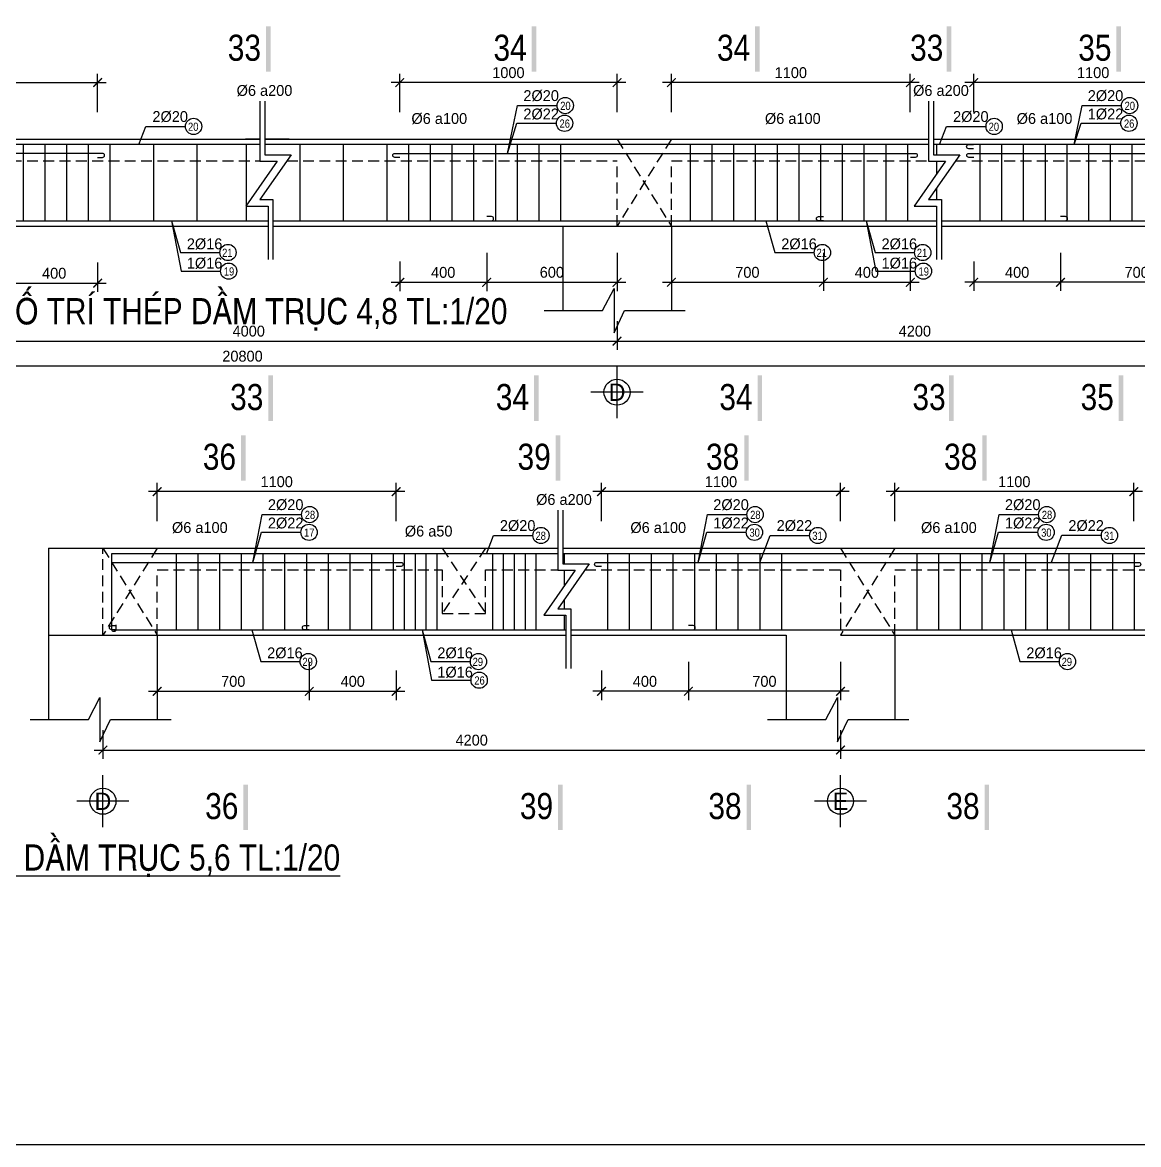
# Model space of a CAD drawing. Extents: x 394 to 4260, y -2056 to 747.
# Drawn here: x 3791.2 to 4048.1, y 153.2 to 411.5 of the extents above; entities that cross this region are included whole.
import ezdxf
from ezdxf.enums import TextEntityAlignment as Align

# ---------------------------------------------------------------- set-up
doc = ezdxf.new("R2010")
doc.units = 0
doc.header["$MEASUREMENT"] = 0
doc.linetypes.add('CENTER2', pattern=[1.125, 0.75, -0.125, 0.125, -0.125])
doc.linetypes.add('HIDDEN', pattern=[0.375, 0.25, -0.125])
doc.layers.get('0').update_dxf_attribs({"linetype": 'CONTINUOUS'})
doc.layers.get('DEFPOINTS').update_dxf_attribs({"linetype": 'CONTINUOUS'})
for name, color, linetype in [('DAI', 3, 'CONTINUOUS'), ('DIM', 1, 'CONTINUOUS'), ('DUT', 7, 'CENTER2'), ('MOTAAR', 1, 'CONTINUOUS'), ('TEXT', 7, 'CONTINUOUS'), ('THEP', 6, 'CONTINUOUS'), ('TU1', 9, 'CONTINUOUS'), ('TUONG', 7, 'CONTINUOUS')]:
    doc.layers.add(name, color=color, linetype=linetype)
doc.styles.add('DIM-NEW', font='VHELVCN.TTF')
doc.styles.add('style1', font='VGOUDYN.TTF')
doc.styles.add('T2', font='VTIMESN.TTF')
doc.dimstyles.new('TL20', dxfattribs={"dimtxt": 2.5, "dimasz": 2, "dimexe": 2, "dimexo": 2, "dimgap": 1, "dimtad": 1, "dimdec": 0, "dimlfac": 20, "dimzin": 0, "dimdsep": 46, "dimtxsty": 'T2', "dimblk": 'ARCHTICK', "dimcen": 2.5, "dimdle": 2, "dimclrd": 1, "dimclre": 1, "dimclrt": 2, "dimadec": 0, "dimazin": 0, "dimtfac": 1, "dimtdec": 0, "dimtix": 1, "dimtofl": 0, "dimtmove": 0, "dimatfit": 0, "dimldrblk": 'ARCHTICK', "dimfxl": 0, "dimtolj": 1, "dimtzin": 0, "dimlwd": -1, "dimlwe": -1, "dimarcsym": 0})

# ---------------------------------------------------------------- blocks, each defined once
blk = doc.blocks.new('_ARCHTICK')
at = {"color": 0, "linetype": 'ByBlock', "const_width": 0.15}
blk.add_lwpolyline([(-0.5, -0.5), (0.5, 0.5)], dxfattribs=at)
blk = doc.blocks.new('*D108')
at = {"layer": 'DEFPOINTS', "color": 0}
for p in [(3466.01, 342.09), (4217.7, 342.09), (3466.01, 332.39)]:
    blk.add_point(p, dxfattribs=at)
at = {"layer": 'TUONG', "color": 1}
for p, q in [((3466.01, 340.09), (3466.01, 330.39)), ((4217.7, 340.09), (4217.7, 330.39)), ((4219.7, 332.39), (3464.01, 332.39))]:
    blk.add_line(p, q, dxfattribs=at)
at = {"layer": 'TUONG', "color": 1, "xscale": 2, "yscale": 2, "zscale": 2, "rotation": 180}
blk.add_blockref('_ARCHTICK', (3466.01, 332.39), dxfattribs=at)
at = {"layer": 'TUONG', "color": 1, "xscale": 2, "yscale": 2, "zscale": 2}
blk.add_blockref('_ARCHTICK', (4217.7, 332.39), dxfattribs=at)
at = {"layer": 'TUONG', "color": 2, "insert": (3841.85, 334.67), "char_height": 2.5, "attachment_point": 5, "style": 'T2'}
blk.add_mtext('\\A1;20800', dxfattribs=at)
blk = doc.blocks.new('*D105')
at = {"layer": 'DEFPOINTS', "color": 0}
for p in [(3758.51, 344.77), (3928.04, 344.77), (3928.04, 338.16)]:
    blk.add_point(p, dxfattribs=at)
at = {"layer": 'TUONG', "color": 1}
for p, q in [((3758.51, 342.77), (3758.51, 336.16)), ((3928.04, 342.77), (3928.04, 336.16)), ((3756.51, 338.16), (3930.04, 338.16))]:
    blk.add_line(p, q, dxfattribs=at)
at = {"layer": 'TUONG', "color": 1, "xscale": 2, "yscale": 2, "zscale": 2, "rotation": 180}
blk.add_blockref('_ARCHTICK', (3758.51, 338.16), dxfattribs=at)
at = {"layer": 'TUONG', "color": 1, "xscale": 2, "yscale": 2, "zscale": 2}
blk.add_blockref('_ARCHTICK', (3928.04, 338.16), dxfattribs=at)
at = {"layer": 'TUONG', "color": 2, "insert": (3843.28, 340.44), "char_height": 2.5, "attachment_point": 5, "style": 'T2'}
blk.add_mtext('\\A1;4000', dxfattribs=at)
blk = doc.blocks.new('*D104')
at = {"layer": 'DEFPOINTS', "color": 0}
for p in [(3928.04, 344.77), (4065.12, 344.77), (4065.12, 338.16)]:
    blk.add_point(p, dxfattribs=at)
at = {"layer": 'TUONG', "color": 1}
for p, q in [((3928.04, 342.77), (3928.04, 336.16)), ((4065.12, 342.77), (4065.12, 336.16)), ((3926.04, 338.16), (4067.12, 338.16))]:
    blk.add_line(p, q, dxfattribs=at)
at = {"layer": 'TUONG', "color": 1, "xscale": 2, "yscale": 2, "zscale": 2, "rotation": 180}
blk.add_blockref('_ARCHTICK', (3928.04, 338.16), dxfattribs=at)
at = {"layer": 'TUONG', "color": 1, "xscale": 2, "yscale": 2, "zscale": 2}
blk.add_blockref('_ARCHTICK', (4065.12, 338.16), dxfattribs=at)
at = {"layer": 'TUONG', "color": 2, "insert": (3996.58, 340.44), "char_height": 2.5, "attachment_point": 5, "style": 'T2'}
blk.add_mtext('\\A1;4200', dxfattribs=at)
blk = doc.blocks.new('truc2')
at = {"layer": 'MOTAAR'}
for p, q in [((0, -15), (0, 0)), ((7.5, -7.5), (-7.5, -7.5))]:
    blk.add_line(p, q, dxfattribs=at)
blk.add_lwpolyline([(0, -3.5), (0, -1.84)], dxfattribs=at)
blk.add_circle((0, -7.5), 3.75, dxfattribs=at)
at = {"layer": 'TEXT', "style": 'T2'}
blk.add_attdef('1', text='', height=5, dxfattribs=at).set_placement((0, -7.5), align=Align.MIDDLE_CENTER)
blk = doc.blocks.new('*D99')
at = {"layer": 'DEFPOINTS', "color": 0}
for p in [(3808.51, 397.66), (3758.51, 388.85), (3808.51, 388.85)]:
    blk.add_point(p, dxfattribs=at)
at = {"layer": 'TUONG', "color": 1}
for p, q in [((3758.51, 390.85), (3758.51, 399.66)), ((3808.51, 390.85), (3808.51, 399.66)), ((3756.51, 397.66), (3810.51, 397.66))]:
    blk.add_line(p, q, dxfattribs=at)
at = {"layer": 'TUONG', "color": 1, "xscale": 2, "yscale": 2, "zscale": 2, "rotation": 180}
blk.add_blockref('_ARCHTICK', (3758.51, 397.66), dxfattribs=at)
at = {"layer": 'TUONG', "color": 1, "xscale": 2, "yscale": 2, "zscale": 2}
blk.add_blockref('_ARCHTICK', (3808.51, 397.66), dxfattribs=at)
at = {"layer": 'TUONG', "color": 2, "insert": (3783.51, 399.94), "char_height": 2.5, "attachment_point": 5, "style": 'T2'}
blk.add_mtext('\\A1;1000', dxfattribs=at)
blk = doc.blocks.new('*D97')
at = {"layer": 'DEFPOINTS', "color": 0}
for p in [(3940.54, 397.66), (3940.54, 388.85), (3995.54, 388.85)]:
    blk.add_point(p, dxfattribs=at)
at = {"layer": 'TUONG', "color": 1}
for p, q in [((3940.54, 390.85), (3940.54, 399.66)), ((3995.54, 390.85), (3995.54, 399.66)), ((3997.54, 397.66), (3938.54, 397.66))]:
    blk.add_line(p, q, dxfattribs=at)
at = {"layer": 'TUONG', "color": 1, "xscale": 2, "yscale": 2, "zscale": 2, "rotation": 180}
blk.add_blockref('_ARCHTICK', (3940.54, 397.66), dxfattribs=at)
at = {"layer": 'TUONG', "color": 1, "xscale": 2, "yscale": 2, "zscale": 2}
blk.add_blockref('_ARCHTICK', (3995.54, 397.66), dxfattribs=at)
at = {"layer": 'TUONG', "color": 2, "insert": (3968.04, 399.94), "char_height": 2.5, "attachment_point": 5, "style": 'T2'}
blk.add_mtext('\\A1;1100', dxfattribs=at)
blk = doc.blocks.new('*D96')
at = {"layer": 'DEFPOINTS', "color": 0}
for p in [(3878.04, 397.66), (3878.04, 388.85), (3928.04, 388.85)]:
    blk.add_point(p, dxfattribs=at)
at = {"layer": 'TUONG', "color": 1}
for p, q in [((3878.04, 390.85), (3878.04, 399.66)), ((3928.04, 390.85), (3928.04, 399.66)), ((3930.04, 397.66), (3876.04, 397.66))]:
    blk.add_line(p, q, dxfattribs=at)
at = {"layer": 'TUONG', "color": 1, "xscale": 2, "yscale": 2, "zscale": 2, "rotation": 180}
blk.add_blockref('_ARCHTICK', (3878.04, 397.66), dxfattribs=at)
at = {"layer": 'TUONG', "color": 1, "xscale": 2, "yscale": 2, "zscale": 2}
blk.add_blockref('_ARCHTICK', (3928.04, 397.66), dxfattribs=at)
at = {"layer": 'TUONG', "color": 2, "insert": (3903.04, 399.94), "char_height": 2.5, "attachment_point": 5, "style": 'T2'}
blk.add_mtext('\\A1;1000', dxfattribs=at)
blk = doc.blocks.new('*D95')
at = {"layer": 'DEFPOINTS', "color": 0}
for p in [(4010.12, 397.66), (4010.12, 388.85), (4065.12, 388.85)]:
    blk.add_point(p, dxfattribs=at)
at = {"layer": 'TUONG', "color": 1}
for p, q in [((4010.12, 390.85), (4010.12, 399.66)), ((4065.12, 390.85), (4065.12, 399.66)), ((4067.12, 397.66), (4008.12, 397.66))]:
    blk.add_line(p, q, dxfattribs=at)
at = {"layer": 'TUONG', "color": 1, "xscale": 2, "yscale": 2, "zscale": 2, "rotation": 180}
blk.add_blockref('_ARCHTICK', (4010.12, 397.66), dxfattribs=at)
at = {"layer": 'TUONG', "color": 1, "xscale": 2, "yscale": 2, "zscale": 2}
blk.add_blockref('_ARCHTICK', (4065.12, 397.66), dxfattribs=at)
at = {"layer": 'TUONG', "color": 2, "insert": (4037.62, 399.94), "char_height": 2.5, "attachment_point": 5, "style": 'T2'}
blk.add_mtext('\\A1;1100', dxfattribs=at)
blk = doc.blocks.new('*D125')
at = {"layer": 'DEFPOINTS', "color": 0}
for p in [(3809.72, 250.62), (3979.46, 250.62), (3979.46, 244.01)]:
    blk.add_point(p, dxfattribs=at)
at = {"layer": 'TUONG', "color": 1}
for p, q in [((3809.72, 248.62), (3809.72, 242.01)), ((3979.46, 248.62), (3979.46, 242.01)), ((3807.72, 244.01), (3981.46, 244.01))]:
    blk.add_line(p, q, dxfattribs=at)
at = {"layer": 'TUONG', "color": 1, "xscale": 2, "yscale": 2, "zscale": 2, "rotation": 180}
blk.add_blockref('_ARCHTICK', (3809.72, 244.01), dxfattribs=at)
at = {"layer": 'TUONG', "color": 1, "xscale": 2, "yscale": 2, "zscale": 2}
blk.add_blockref('_ARCHTICK', (3979.46, 244.01), dxfattribs=at)
at = {"layer": 'TUONG', "color": 2, "insert": (3894.59, 246.29), "char_height": 2.5, "attachment_point": 5, "style": 'T2'}
blk.add_mtext('\\A1;4200', dxfattribs=at)
blk = doc.blocks.new('*D124')
at = {"layer": 'DEFPOINTS', "color": 0}
for p in [(3979.46, 250.62), (4138.95, 250.62), (4138.95, 244.01)]:
    blk.add_point(p, dxfattribs=at)
at = {"layer": 'TUONG', "color": 1}
for p, q in [((3979.46, 248.62), (3979.46, 242.01)), ((4138.95, 248.62), (4138.95, 242.01)), ((3977.46, 244.01), (4140.95, 244.01))]:
    blk.add_line(p, q, dxfattribs=at)
at = {"layer": 'TUONG', "color": 1, "xscale": 2, "yscale": 2, "zscale": 2, "rotation": 180}
blk.add_blockref('_ARCHTICK', (3979.46, 244.01), dxfattribs=at)
at = {"layer": 'TUONG', "color": 1, "xscale": 2, "yscale": 2, "zscale": 2}
blk.add_blockref('_ARCHTICK', (4138.95, 244.01), dxfattribs=at)
at = {"layer": 'TUONG', "color": 2, "insert": (4059.21, 246.29), "char_height": 2.5, "attachment_point": 5, "style": 'T2'}
blk.add_mtext('\\A1;4200', dxfattribs=at)
blk = doc.blocks.new('*D117')
at = {"layer": 'DEFPOINTS', "color": 0}
for p in [(3822.22, 303.5), (3822.22, 294.69), (3877.22, 294.69)]:
    blk.add_point(p, dxfattribs=at)
at = {"layer": 'TUONG', "color": 1}
for p, q in [((3822.22, 296.69), (3822.22, 305.5)), ((3877.22, 296.69), (3877.22, 305.5)), ((3879.22, 303.5), (3820.22, 303.5))]:
    blk.add_line(p, q, dxfattribs=at)
at = {"layer": 'TUONG', "color": 1, "xscale": 2, "yscale": 2, "zscale": 2, "rotation": 180}
blk.add_blockref('_ARCHTICK', (3822.22, 303.5), dxfattribs=at)
at = {"layer": 'TUONG', "color": 1, "xscale": 2, "yscale": 2, "zscale": 2}
blk.add_blockref('_ARCHTICK', (3877.22, 303.5), dxfattribs=at)
at = {"layer": 'TUONG', "color": 2, "insert": (3849.72, 305.78), "char_height": 2.5, "attachment_point": 5, "style": 'T2'}
blk.add_mtext('\\A1;1100', dxfattribs=at)
blk = doc.blocks.new('*D116')
at = {"layer": 'DEFPOINTS', "color": 0}
for p in [(3924.46, 303.5), (3924.46, 294.69), (3979.46, 294.69)]:
    blk.add_point(p, dxfattribs=at)
at = {"layer": 'TUONG', "color": 1}
for p, q in [((3924.46, 296.69), (3924.46, 305.5)), ((3979.46, 296.69), (3979.46, 305.5)), ((3981.46, 303.5), (3922.46, 303.5))]:
    blk.add_line(p, q, dxfattribs=at)
at = {"layer": 'TUONG', "color": 1, "xscale": 2, "yscale": 2, "zscale": 2, "rotation": 180}
blk.add_blockref('_ARCHTICK', (3924.46, 303.5), dxfattribs=at)
at = {"layer": 'TUONG', "color": 1, "xscale": 2, "yscale": 2, "zscale": 2}
blk.add_blockref('_ARCHTICK', (3979.46, 303.5), dxfattribs=at)
at = {"layer": 'TUONG', "color": 2, "insert": (3951.96, 305.78), "char_height": 2.5, "attachment_point": 5, "style": 'T2'}
blk.add_mtext('\\A1;1100', dxfattribs=at)
blk = doc.blocks.new('*D115')
at = {"layer": 'DEFPOINTS', "color": 0}
for p in [(3991.96, 303.5), (3991.96, 294.69), (4046.96, 294.69)]:
    blk.add_point(p, dxfattribs=at)
at = {"layer": 'TUONG', "color": 1}
for p, q in [((3991.96, 296.69), (3991.96, 305.5)), ((4046.96, 296.69), (4046.96, 305.5)), ((4048.96, 303.5), (3989.96, 303.5))]:
    blk.add_line(p, q, dxfattribs=at)
at = {"layer": 'TUONG', "color": 1, "xscale": 2, "yscale": 2, "zscale": 2, "rotation": 180}
blk.add_blockref('_ARCHTICK', (3991.96, 303.5), dxfattribs=at)
at = {"layer": 'TUONG', "color": 1, "xscale": 2, "yscale": 2, "zscale": 2}
blk.add_blockref('_ARCHTICK', (4046.96, 303.5), dxfattribs=at)
at = {"layer": 'TUONG', "color": 2, "insert": (4019.46, 305.78), "char_height": 2.5, "attachment_point": 5, "style": 'T2'}
blk.add_mtext('\\A1;1100', dxfattribs=at)
blk = doc.blocks.new('*D162')
at = {"layer": 'DEFPOINTS', "color": 0}
for p in [(3788.51, 358.26), (3808.51, 358.26), (3808.51, 351.48)]:
    blk.add_point(p, dxfattribs=at)
at = {"layer": 'TUONG', "color": 1}
for p, q in [((3788.51, 356.26), (3788.51, 349.48)), ((3808.51, 356.26), (3808.51, 349.48)), ((3786.51, 351.48), (3810.51, 351.48))]:
    blk.add_line(p, q, dxfattribs=at)
at = {"layer": 'TUONG', "color": 1, "xscale": 2, "yscale": 2, "zscale": 2, "rotation": 180}
blk.add_blockref('_ARCHTICK', (3788.51, 351.48), dxfattribs=at)
at = {"layer": 'TUONG', "color": 1, "xscale": 2, "yscale": 2, "zscale": 2}
blk.add_blockref('_ARCHTICK', (3808.51, 351.48), dxfattribs=at)
at = {"layer": 'TUONG', "color": 2, "insert": (3798.51, 353.76), "char_height": 2.5, "attachment_point": 5, "style": 'T2'}
blk.add_mtext('\\A1;400', dxfattribs=at)
blk = doc.blocks.new('*D165')
at = {"layer": 'DEFPOINTS', "color": 0}
for p in [(3898.04, 360.47), (3928.04, 360.47), (3898.04, 351.68)]:
    blk.add_point(p, dxfattribs=at)
at = {"layer": 'TUONG', "color": 1}
for p, q in [((3898.04, 358.47), (3898.04, 349.68)), ((3928.04, 358.47), (3928.04, 349.68)), ((3930.04, 351.68), (3896.04, 351.68))]:
    blk.add_line(p, q, dxfattribs=at)
at = {"layer": 'TUONG', "color": 1, "xscale": 2, "yscale": 2, "zscale": 2, "rotation": 180}
blk.add_blockref('_ARCHTICK', (3898.04, 351.68), dxfattribs=at)
at = {"layer": 'TUONG', "color": 1, "xscale": 2, "yscale": 2, "zscale": 2}
blk.add_blockref('_ARCHTICK', (3928.04, 351.68), dxfattribs=at)
at = {"layer": 'TUONG', "color": 2, "insert": (3913.04, 353.98), "char_height": 2.5, "attachment_point": 5, "style": 'T2'}
blk.add_mtext('\\A1;600', dxfattribs=at)
blk = doc.blocks.new('*D164')
at = {"layer": 'DEFPOINTS', "color": 0}
for p in [(3878.04, 358.47), (3898.04, 358.47), (3878.04, 351.68)]:
    blk.add_point(p, dxfattribs=at)
at = {"layer": 'TUONG', "color": 1}
for p, q in [((3878.04, 356.47), (3878.04, 349.68)), ((3898.04, 356.47), (3898.04, 349.68)), ((3900.04, 351.68), (3876.04, 351.68))]:
    blk.add_line(p, q, dxfattribs=at)
at = {"layer": 'TUONG', "color": 1, "xscale": 2, "yscale": 2, "zscale": 2, "rotation": 180}
blk.add_blockref('_ARCHTICK', (3878.04, 351.68), dxfattribs=at)
at = {"layer": 'TUONG', "color": 1, "xscale": 2, "yscale": 2, "zscale": 2}
blk.add_blockref('_ARCHTICK', (3898.04, 351.68), dxfattribs=at)
at = {"layer": 'TUONG', "color": 2, "insert": (3888.04, 353.96), "char_height": 2.5, "attachment_point": 5, "style": 'T2'}
blk.add_mtext('\\A1;400', dxfattribs=at)
blk = doc.blocks.new('*D167')
at = {"layer": 'DEFPOINTS', "color": 0}
for p in [(3975.54, 358.48), (3995.54, 358.48), (3995.54, 351.69)]:
    blk.add_point(p, dxfattribs=at)
at = {"layer": 'TUONG', "color": 1}
for p, q in [((3975.54, 356.48), (3975.54, 349.69)), ((3995.54, 356.48), (3995.54, 349.69)), ((3973.54, 351.69), (3997.54, 351.69))]:
    blk.add_line(p, q, dxfattribs=at)
at = {"layer": 'TUONG', "color": 1, "xscale": 2, "yscale": 2, "zscale": 2, "rotation": 180}
blk.add_blockref('_ARCHTICK', (3975.54, 351.69), dxfattribs=at)
at = {"layer": 'TUONG', "color": 1, "xscale": 2, "yscale": 2, "zscale": 2}
blk.add_blockref('_ARCHTICK', (3995.54, 351.69), dxfattribs=at)
at = {"layer": 'TUONG', "color": 2, "insert": (3985.54, 353.97), "char_height": 2.5, "attachment_point": 5, "style": 'T2'}
blk.add_mtext('\\A1;400', dxfattribs=at)
blk = doc.blocks.new('*D166')
at = {"layer": 'DEFPOINTS', "color": 0}
for p in [(3940.54, 360.48), (3975.54, 360.48), (3975.54, 351.69)]:
    blk.add_point(p, dxfattribs=at)
at = {"layer": 'TUONG', "color": 1}
for p, q in [((3940.54, 358.48), (3940.54, 349.69)), ((3975.54, 358.48), (3975.54, 349.69)), ((3938.54, 351.69), (3977.54, 351.69))]:
    blk.add_line(p, q, dxfattribs=at)
at = {"layer": 'TUONG', "color": 1, "xscale": 2, "yscale": 2, "zscale": 2, "rotation": 180}
blk.add_blockref('_ARCHTICK', (3940.54, 351.69), dxfattribs=at)
at = {"layer": 'TUONG', "color": 1, "xscale": 2, "yscale": 2, "zscale": 2}
blk.add_blockref('_ARCHTICK', (3975.54, 351.69), dxfattribs=at)
at = {"layer": 'TUONG', "color": 2, "insert": (3958.04, 353.97), "char_height": 2.5, "attachment_point": 5, "style": 'T2'}
blk.add_mtext('\\A1;700', dxfattribs=at)
blk = doc.blocks.new('*D169')
at = {"layer": 'DEFPOINTS', "color": 0}
for p in [(4010.12, 358.48), (4030.12, 358.48), (4010.12, 351.69)]:
    blk.add_point(p, dxfattribs=at)
at = {"layer": 'TUONG', "color": 1}
for p, q in [((4010.12, 356.48), (4010.12, 349.69)), ((4030.12, 356.48), (4030.12, 349.69)), ((4032.12, 351.69), (4008.12, 351.69))]:
    blk.add_line(p, q, dxfattribs=at)
at = {"layer": 'TUONG', "color": 1, "xscale": 2, "yscale": 2, "zscale": 2, "rotation": 180}
blk.add_blockref('_ARCHTICK', (4010.12, 351.69), dxfattribs=at)
at = {"layer": 'TUONG', "color": 1, "xscale": 2, "yscale": 2, "zscale": 2}
blk.add_blockref('_ARCHTICK', (4030.12, 351.69), dxfattribs=at)
at = {"layer": 'TUONG', "color": 2, "insert": (4020.12, 353.97), "char_height": 2.5, "attachment_point": 5, "style": 'T2'}
blk.add_mtext('\\A1;400', dxfattribs=at)
blk = doc.blocks.new('*D168')
at = {"layer": 'DEFPOINTS', "color": 0}
for p in [(4030.12, 360.48), (4065.12, 360.48), (4030.12, 351.69)]:
    blk.add_point(p, dxfattribs=at)
at = {"layer": 'TUONG', "color": 1}
for p, q in [((4030.12, 358.48), (4030.12, 349.69)), ((4065.12, 358.48), (4065.12, 349.69)), ((4067.12, 351.69), (4028.12, 351.69))]:
    blk.add_line(p, q, dxfattribs=at)
at = {"layer": 'TUONG', "color": 1, "xscale": 2, "yscale": 2, "zscale": 2, "rotation": 180}
blk.add_blockref('_ARCHTICK', (4030.12, 351.69), dxfattribs=at)
at = {"layer": 'TUONG', "color": 1, "xscale": 2, "yscale": 2, "zscale": 2}
blk.add_blockref('_ARCHTICK', (4065.12, 351.69), dxfattribs=at)
at = {"layer": 'TUONG', "color": 2, "insert": (4047.62, 353.97), "char_height": 2.5, "attachment_point": 5, "style": 'T2'}
blk.add_mtext('\\A1;700', dxfattribs=at)
blk = doc.blocks.new('*D183')
at = {"layer": 'DEFPOINTS', "color": 0}
for p in [(3822.22, 266.32), (3857.22, 266.32), (3857.22, 257.54)]:
    blk.add_point(p, dxfattribs=at)
at = {"layer": 'TUONG', "color": 1}
for p, q in [((3822.22, 264.32), (3822.22, 255.54)), ((3857.22, 264.32), (3857.22, 255.54)), ((3820.22, 257.54), (3859.22, 257.54))]:
    blk.add_line(p, q, dxfattribs=at)
at = {"layer": 'TUONG', "color": 1, "xscale": 2, "yscale": 2, "zscale": 2, "rotation": 180}
blk.add_blockref('_ARCHTICK', (3822.22, 257.54), dxfattribs=at)
at = {"layer": 'TUONG', "color": 1, "xscale": 2, "yscale": 2, "zscale": 2}
blk.add_blockref('_ARCHTICK', (3857.22, 257.54), dxfattribs=at)
at = {"layer": 'TUONG', "color": 2, "insert": (3839.72, 259.82), "char_height": 2.5, "attachment_point": 5, "style": 'T2'}
blk.add_mtext('\\A1;700', dxfattribs=at)
blk = doc.blocks.new('*D182')
at = {"layer": 'DEFPOINTS', "color": 0}
for p in [(3857.22, 264.32), (3877.22, 264.32), (3877.22, 257.54)]:
    blk.add_point(p, dxfattribs=at)
at = {"layer": 'TUONG', "color": 1}
for p, q in [((3857.22, 262.32), (3857.22, 255.54)), ((3877.22, 262.32), (3877.22, 255.54)), ((3855.22, 257.54), (3879.22, 257.54))]:
    blk.add_line(p, q, dxfattribs=at)
at = {"layer": 'TUONG', "color": 1, "xscale": 2, "yscale": 2, "zscale": 2, "rotation": 180}
blk.add_blockref('_ARCHTICK', (3857.22, 257.54), dxfattribs=at)
at = {"layer": 'TUONG', "color": 1, "xscale": 2, "yscale": 2, "zscale": 2}
blk.add_blockref('_ARCHTICK', (3877.22, 257.54), dxfattribs=at)
at = {"layer": 'TUONG', "color": 2, "insert": (3867.22, 259.82), "char_height": 2.5, "attachment_point": 5, "style": 'T2'}
blk.add_mtext('\\A1;400', dxfattribs=at)
blk = doc.blocks.new('*D185')
at = {"layer": 'DEFPOINTS', "color": 0}
for p in [(3944.46, 266.32), (3979.46, 266.32), (3944.46, 257.54)]:
    blk.add_point(p, dxfattribs=at)
at = {"layer": 'TUONG', "color": 1}
for p, q in [((3944.46, 264.32), (3944.46, 255.54)), ((3979.46, 264.32), (3979.46, 255.54)), ((3981.46, 257.54), (3942.46, 257.54))]:
    blk.add_line(p, q, dxfattribs=at)
at = {"layer": 'TUONG', "color": 1, "xscale": 2, "yscale": 2, "zscale": 2, "rotation": 180}
blk.add_blockref('_ARCHTICK', (3944.46, 257.54), dxfattribs=at)
at = {"layer": 'TUONG', "color": 1, "xscale": 2, "yscale": 2, "zscale": 2}
blk.add_blockref('_ARCHTICK', (3979.46, 257.54), dxfattribs=at)
at = {"layer": 'TUONG', "color": 2, "insert": (3961.96, 259.82), "char_height": 2.5, "attachment_point": 5, "style": 'T2'}
blk.add_mtext('\\A1;700', dxfattribs=at)
blk = doc.blocks.new('*D184')
at = {"layer": 'DEFPOINTS', "color": 0}
for p in [(3924.46, 264.32), (3944.46, 264.32), (3924.46, 257.54)]:
    blk.add_point(p, dxfattribs=at)
at = {"layer": 'TUONG', "color": 1}
for p, q in [((3924.46, 262.32), (3924.46, 255.54)), ((3944.46, 262.32), (3944.46, 255.54)), ((3946.46, 257.54), (3922.46, 257.54))]:
    blk.add_line(p, q, dxfattribs=at)
at = {"layer": 'TUONG', "color": 1, "xscale": 2, "yscale": 2, "zscale": 2, "rotation": 180}
blk.add_blockref('_ARCHTICK', (3924.46, 257.54), dxfattribs=at)
at = {"layer": 'TUONG', "color": 1, "xscale": 2, "yscale": 2, "zscale": 2}
blk.add_blockref('_ARCHTICK', (3944.46, 257.54), dxfattribs=at)
at = {"layer": 'TUONG', "color": 2, "insert": (3934.46, 259.82), "char_height": 2.5, "attachment_point": 5, "style": 'T2'}
blk.add_mtext('\\A1;400', dxfattribs=at)

msp = doc.modelspace()

# ---------------------------------------------------------------- linework, layer by layer
at = {"layer": 'DAI'}
for p, q in [((3791.432, 365.878), (3791.432, 383.378)), ((3796.432, 365.878), (3796.432, 383.378)), ((3801.432, 365.878), (3801.432, 383.378)), ((3806.432, 365.878), (3806.432, 383.378)), ((3811.432, 365.878), (3811.432, 383.378)), ((3821.432, 365.878), (3821.432, 383.378)), ((3831.432, 365.878), (3831.432, 383.378)), ((3842.75, 365.878), (3842.75, 383.378)), ((3855.122, 365.878), (3855.122, 383.378)), ((3865.122, 365.878), (3865.122, 383.378)), ((3875.122, 365.878), (3875.122, 383.378)), ((3880.122, 365.878), (3880.122, 383.378)), ((3885.122, 365.878), (3885.122, 383.378)), ((3890.122, 365.878), (3890.122, 383.378)), ((3895.122, 365.878), (3895.122, 383.378)), ((3900.122, 365.878), (3900.122, 383.378)), ((3905.122, 365.878), (3905.122, 383.378)), ((3910.122, 365.878), (3910.122, 383.378)), ((3915.122, 365.878), (3915.122, 383.378)), ((3944.945, 365.878), (3944.945, 383.378)), ((3949.945, 365.878), (3949.945, 383.378)), ((3954.945, 365.878), (3954.945, 383.378)), ((3959.945, 365.878), (3959.945, 383.378)), ((3964.945, 365.878), (3964.945, 383.378)), ((3969.945, 365.878), (3969.945, 383.378)), ((3974.945, 365.878), (3974.945, 383.378)), ((3979.945, 365.878), (3979.945, 383.378)), ((3984.945, 365.878), (3984.945, 383.378)), ((3989.945, 365.878), (3989.945, 383.378)), ((3994.945, 365.878), (3994.945, 383.378)), ((4001.612, 381.056), (4001.612, 383.378)), ((4011.612, 365.878), (4011.612, 383.378)), ((4016.612, 365.878), (4016.612, 383.378)), ((4021.612, 365.878), (4021.612, 383.378)), ((4026.612, 365.878), (4026.612, 383.378)), ((4031.612, 365.878), (4031.612, 383.378)), ((4036.612, 365.878), (4036.612, 383.378)), ((4041.612, 365.878), (4041.612, 383.378)), ((4046.612, 365.878), (4046.612, 383.378)), ((4001.612, 376.621), (4001.612, 379.556)), ((4001.612, 370.72), (4001.612, 373.453)), ((3826.627, 271.724), (3826.627, 289.224)), ((3831.627, 271.724), (3831.627, 289.224)), ((3836.627, 271.724), (3836.627, 289.224)), ((3841.627, 271.724), (3841.627, 289.224)), ((3846.627, 271.724), (3846.627, 289.224)), ((3851.627, 271.724), (3851.627, 289.224)), ((3856.627, 271.724), (3856.627, 289.224)), ((3861.627, 271.724), (3861.627, 289.224)), ((3866.627, 271.724), (3866.627, 289.224)), ((3871.627, 271.724), (3871.627, 289.224)), ((3876.627, 271.724), (3876.627, 289.224)), ((3879.127, 271.724), (3879.127, 289.224)), ((3881.627, 271.724), (3881.627, 289.224)), ((3884.127, 271.724), (3884.127, 289.224)), ((3886.627, 271.724), (3886.627, 289.224)), ((3899.449, 271.724), (3899.449, 289.224)), ((3901.949, 271.724), (3901.949, 289.224)), ((3904.449, 271.724), (3904.449, 289.224)), ((3906.949, 271.724), (3906.949, 289.224)), ((3909.449, 271.724), (3909.449, 289.224)), ((3915.947, 286.901), (3915.947, 289.224)), ((3925.947, 271.724), (3925.947, 289.224)), ((3930.947, 271.724), (3930.947, 289.224)), ((3935.947, 271.724), (3935.947, 289.224)), ((3940.947, 271.724), (3940.947, 289.224)), ((3945.947, 271.724), (3945.947, 289.224)), ((3950.947, 271.724), (3950.947, 289.224)), ((3955.947, 271.724), (3955.947, 289.224)), ((3960.947, 271.724), (3960.947, 289.224)), ((3965.947, 271.724), (3965.947, 289.224)), ((3997.109, 271.724), (3997.109, 289.224)), ((4002.109, 271.724), (4002.109, 289.224)), ((4007.109, 271.724), (4007.109, 289.224)), ((4012.109, 271.724), (4012.109, 289.224)), ((4017.109, 271.724), (4017.109, 289.224)), ((4022.109, 271.724), (4022.109, 289.224)), ((4027.109, 271.724), (4027.109, 289.224)), ((4032.109, 271.724), (4032.109, 289.224)), ((4037.109, 271.724), (4037.109, 289.224)), ((4042.109, 271.724), (4042.109, 289.224)), ((4047.109, 271.724), (4047.109, 289.224)), ((3915.947, 281.928), (3915.947, 285.401)), ((3915.947, 276.566), (3915.947, 278.761)), ((3915.947, 271.724), (3915.947, 275.066))]:
    msp.add_line(p, q, dxfattribs=at)
at = {"layer": 'DUT', "linetype": 'HIDDEN', "ltscale": 10}
for p, q in [((3940.542, 384.628), (3928.042, 364.628)), ((3928.042, 384.628), (3940.542, 364.628)), ((3758.512, 379.628), (3845.876, 379.628)), ((3852.051, 379.628), (3928.042, 379.628)), ((3822.224, 290.474), (3809.724, 270.474)), ((3809.724, 290.474), (3822.224, 270.474)), ((3887.796, 290.474), (3897.796, 275.474)), ((3897.796, 290.474), (3887.796, 275.474)), ((3991.958, 290.474), (3979.458, 270.474)), ((3979.458, 290.474), (3991.958, 270.474))]:
    msp.add_line(p, q, dxfattribs=at)
for points in [[(3928.042, 364.628), (3928.042, 379.628)], [(3928.042, 364.628), (3928.042, 364.628), (3940.542, 364.628), (3940.542, 379.628), (3999.743, 379.628)], [(4005.918, 379.628), (4065.123, 379.628), (4065.123, 364.628), (4077.623, 364.628), (4077.623, 379.628), (4139.164, 379.628)], [(3809.724, 270.474), (3809.724, 270.474), (3809.724, 290.474)], [(3797.224, 270.474), (3797.224, 270.474), (3822.224, 270.474), (3822.224, 285.474), (3887.796, 285.474)], [(3887.796, 285.474), (3887.796, 275.474), (3897.796, 275.474), (3897.796, 285.474)], [(3897.796, 285.474), (3914.453, 285.474)], [(3920.628, 285.474), (3979.458, 285.474), (3979.458, 270.474), (3991.958, 270.474), (3991.958, 285.474), (4055.917, 285.474)]]:
    msp.add_lwpolyline(points, dxfattribs=at)
at = {"layer": 'TEXT', "ltscale": 10}
msp.add_lwpolyline([(3420.367, 153.21), (4260.367, 153.21), (4260.367, 747.21), (3420.367, 747.21)], close=True, dxfattribs=at)
for points in [[(3847.246, 400.15), (3848.296, 400.15), (3847.246, 410.65), (3848.296, 410.65)], [(3908.403, 400.15), (3909.453, 400.15), (3908.403, 410.65), (3909.453, 410.65)], [(3959.829, 400.15), (3960.879, 400.15), (3959.829, 410.65), (3960.879, 410.65)], [(4003.899, 400.15), (4004.949, 400.15), (4003.899, 410.65), (4004.949, 410.65)], [(4042.975, 400.15), (4044.025, 400.15), (4042.975, 410.65), (4044.025, 410.65)], [(3847.786, 319.739), (3848.836, 319.739), (3847.786, 330.239), (3848.836, 330.239)], [(3908.943, 319.739), (3909.993, 319.739), (3908.943, 330.239), (3909.993, 330.239)], [(3960.369, 319.739), (3961.419, 319.739), (3960.369, 330.239), (3961.419, 330.239)], [(4004.438, 319.739), (4005.488, 319.739), (4004.438, 330.239), (4005.488, 330.239)], [(4043.515, 319.739), (4044.565, 319.739), (4043.515, 330.239), (4044.565, 330.239)], [(3841.511, 305.995), (3842.561, 305.995), (3841.511, 316.495), (3842.561, 316.495)], [(3913.94, 305.995), (3914.99, 305.995), (3913.94, 316.495), (3914.99, 316.495)], [(3957.31, 305.995), (3958.36, 305.995), (3957.31, 316.495), (3958.36, 316.495)], [(4012.084, 305.995), (4013.134, 305.995), (4012.084, 316.495), (4013.134, 316.495)], [(3842.051, 225.584), (3843.101, 225.584), (3842.051, 236.084), (3843.101, 236.084)], [(3914.479, 225.584), (3915.529, 225.584), (3914.479, 236.084), (3915.529, 236.084)], [(3957.849, 225.584), (3958.899, 225.584), (3957.849, 236.084), (3958.899, 236.084)], [(4012.624, 225.584), (4013.674, 225.584), (4012.624, 236.084), (4013.674, 236.084)]]:
    msp.add_trace(points, dxfattribs=at)
at = {"layer": 'THEP', "ltscale": 10}
for points in [[(3845.876, 383.378), (3680.591, 383.378)], [(3999.743, 383.378), (3847.023, 383.378)], [(4139.164, 383.378), (4000.89, 383.378)], [(3682.433, 365.878), (3847.718, 365.878)], [(3848.864, 365.878), (4001.585, 365.878)], [(4002.731, 365.878), (4141.005, 365.878)], [(3895.38, 289.224), (3811.782, 289.224)], [(3914.453, 289.224), (3895.38, 289.224)], [(4055.917, 289.224), (3915.6, 289.224)], [(3812.267, 271.724), (3893.581, 271.724)], [(3893.581, 271.724), (3916.295, 271.724)], [(3917.441, 271.724), (4057.759, 271.724)]]:
    msp.add_lwpolyline(points, dxfattribs=at)
for points in [[(4010.098, 382.441), (4008.971, 382.441, -1), (4008.971, 383.378), (4010.098, 383.378)], [(3808.512, 380.441), (3809.639, 380.441, 1), (3809.639, 381.378), (3808.512, 381.378), (3747.262, 381.378), (3691.012, 381.378), (3689.885, 381.378, 1), (3689.885, 380.441), (3691.012, 380.441)], [(3878.042, 380.441), (3876.915, 380.441, -1), (3876.915, 381.378), (3878.042, 381.378), (3939.292, 381.378), (3995.542, 381.378), (3996.669, 381.378, -1), (3996.669, 380.441), (3995.542, 380.441)], [(4010.123, 380.441), (4008.996, 380.441, -1), (4008.996, 381.378), (4010.123, 381.378), (4076.373, 381.378), (4132.623, 381.378), (4133.75, 381.378, -1), (4133.75, 380.441), (4132.623, 380.441)], [(3898.042, 365.878), (3899.169, 365.878, 1), (3899.169, 366.816), (3898.042, 366.816)], [(3975.542, 365.878), (3974.415, 365.878, -1), (3974.415, 366.816), (3975.542, 366.816)], [(4030.123, 365.878), (4031.25, 365.878, 1), (4031.25, 366.816), (4030.123, 366.816)], [(3812.719, 272.872), (3812.719, 271.745, -1), (3811.782, 271.745), (3811.782, 289.263)], [(3811.782, 287.224), (3820.974, 287.224), (3877.224, 287.224), (3878.351, 287.224, -1), (3878.351, 286.286), (3877.224, 286.286)], [(3924.458, 286.286), (3923.331, 286.286, -1), (3923.331, 287.224), (3924.458, 287.224), (3990.708, 287.224), (4046.958, 287.224), (4048.085, 287.224, -1), (4048.085, 286.286), (4046.958, 286.286)], [(3812.83, 271.724), (3811.703, 271.724, -1), (3811.703, 272.661), (3812.83, 272.661)], [(3857.224, 271.724), (3856.096, 271.724, -1), (3856.096, 272.661), (3857.224, 272.661)], [(3944.458, 271.724), (3945.585, 271.724, 1), (3945.585, 272.661), (3944.458, 272.661)]]:
    msp.add_lwpolyline(points, format="xyb", dxfattribs=at)
at = {"layer": 'TU1', "lineweight": -2, "ltscale": 10}
for points in [[(3902.844, 381.378), (3905.161, 392.385), (3914.237, 392.385)], [(4033.271, 383.378), (4035.048, 392.385), (4044.123, 392.385)], [(3818.014, 383.378), (3819.63, 387.567), (3828.705, 387.567)], [(3902.844, 381.378), (3905.006, 388.294), (3914.082, 388.294)], [(4002.267, 383.378), (4003.883, 387.567), (4012.958, 387.567)], [(4033.271, 383.378), (4034.893, 388.294), (4043.968, 388.294)], [(3825.522, 365.878), (3827.714, 354.258), (3836.79, 354.258)], [(3825.522, 365.878), (3827.559, 358.551), (3836.634, 358.551)], [(3962.32, 365.878), (3964.357, 358.551), (3973.432, 358.551)], [(3985.397, 365.878), (3987.589, 354.258), (3996.664, 354.258)], [(3985.397, 365.878), (3987.434, 358.551), (3996.509, 358.551)], [(3844.198, 287.224), (3846.37, 298.231), (3855.445, 298.231)], [(3946.696, 287.224), (3948.868, 298.231), (3957.943, 298.231)], [(4013.822, 287.224), (4015.994, 298.231), (4025.069, 298.231)], [(3844.198, 287.224), (3846.215, 294.14), (3855.29, 294.14)], [(3897.981, 289.224), (3899.597, 293.413), (3908.672, 293.413)], [(3946.696, 287.224), (3948.713, 294.14), (3957.788, 294.14)], [(3960.909, 287.224), (3963.296, 293.413), (3972.372, 293.413)], [(4013.822, 287.224), (4015.839, 294.14), (4024.914, 294.14)], [(4028.034, 287.283), (4030.421, 293.473), (4039.497, 293.473)], [(3844.002, 271.724), (3846.039, 264.397), (3855.114, 264.397)], [(3883.171, 271.724), (3885.207, 264.397), (3894.283, 264.397)], [(3883.171, 271.724), (3885.363, 260.103), (3894.438, 260.103)], [(4018.719, 271.724), (4020.756, 264.397), (4029.831, 264.397)]]:
    msp.add_lwpolyline(points, dxfattribs=at)
at = {"layer": 'TU1', "ltscale": 10}
for centre in [(3916.112, 392.385), (4045.998, 392.385), (3915.957, 388.294), (4045.843, 388.294), (3830.58, 387.567), (4014.833, 387.567), (3838.509, 358.551), (3975.307, 358.551), (3998.384, 358.551), (3838.665, 354.258), (3998.539, 354.258), (3857.32, 298.231), (3959.818, 298.231), (4026.944, 298.231), (3857.165, 294.14), (3910.547, 293.413), (3959.663, 294.14), (3974.247, 293.413), (4026.789, 294.14), (4041.373, 293.413), (3856.989, 264.397), (3896.158, 264.397), (4031.706, 264.397), (3896.313, 260.103)]:
    msp.add_circle(centre, 1.875, dxfattribs=at)
at = {"layer": 'TUONG'}
for p, q in [((3680.591, 384.628), (3845.876, 384.628)), ((3758.512, 384.628), (3813.295, 384.628)), ((3847.023, 384.628), (3999.743, 384.628)), ((3847.023, 384.628), (3928.042, 384.628)), ((4000.89, 384.628), (4139.164, 384.628)), ((3758.512, 364.628), (3847.718, 364.628)), ((3848.864, 364.628), (3915.542, 364.628)), ((3915.542, 364.628), (3915.542, 345.18)), ((3915.542, 364.628), (4001.585, 364.628)), ((3940.542, 364.628), (3940.542, 345.18)), ((4002.731, 364.628), (4052.623, 364.628)), ((3797.224, 290.474), (3797.224, 251.025)), ((3797.224, 290.474), (3895.38, 290.474)), ((3895.38, 290.474), (3914.453, 290.474)), ((3915.6, 290.474), (4055.917, 290.474)), ((3797.224, 270.474), (3893.581, 270.474)), ((3822.224, 270.474), (3822.224, 251.025)), ((3893.581, 270.474), (3916.295, 270.474)), ((3917.441, 270.474), (3966.958, 270.474)), ((3966.958, 270.474), (3966.958, 251.025)), ((3979.458, 270.474), (4057.759, 270.474)), ((3991.958, 270.474), (3991.958, 251.025))]:
    msp.add_line(p, q, dxfattribs=at)
for points in [[(3845.876, 393.41), (3845.876, 379.556), (3849.792, 379.556), (3842.585, 369.22), (3847.718, 369.22), (3847.718, 356.967)], [(3847.023, 393.41), (3847.023, 381.056), (3853.047, 381.056), (3845.839, 370.72), (3848.864, 370.72), (3848.864, 356.967)], [(3999.743, 393.41), (3999.743, 379.556), (4003.659, 379.556), (3996.451, 369.22), (4001.585, 369.22), (4001.585, 356.967)], [(4000.89, 393.41), (4000.89, 381.056), (4006.913, 381.056), (3999.706, 370.72), (4002.731, 370.72), (4002.731, 356.967)], [(3845.876, 384.628), (3842.574, 384.628)], [(3852.574, 384.628), (3847.023, 384.628)], [(3911.28, 345.18), (3924.699, 345.18), (3927.354, 350.262), (3927.354, 340.097), (3929.788, 345.18), (3943.751, 345.18)], [(3914.453, 299.255), (3914.453, 285.401), (3918.369, 285.401), (3911.161, 275.066), (3916.295, 275.066), (3916.295, 262.812)], [(3915.6, 299.255), (3915.6, 286.901), (3921.623, 286.901), (3914.416, 276.566), (3917.441, 276.566), (3917.441, 262.812)], [(3792.962, 251.025), (3806.381, 251.025), (3809.036, 256.108), (3809.036, 245.943), (3811.47, 251.025), (3825.433, 251.025)], [(3962.696, 251.025), (3976.115, 251.025), (3978.77, 256.108), (3978.77, 245.943), (3981.204, 251.025), (3995.167, 251.025)]]:
    msp.add_lwpolyline(points, dxfattribs=at)

# ---------------------------------------------------------------- block references
at = {"layer": 'DIM', "ltscale": 10, "xscale": 0.8000000000000002, "yscale": 0.8000000000000002, "zscale": 0.8000000000000002}
for p, values in [((3928.042, 332.388), {'1': 'D'}), ((3809.724, 238.234), {'1': 'D'}), ((3979.458, 238.234), {'1': 'E'})]:
    msp.add_blockref('truc2', p, dxfattribs=at).add_auto_attribs(values)

# ---------------------------------------------------------------- texts
at = {"layer": 'TEXT', "ltscale": 10}
for s, height, style, p in [('33', 6, 'DIM-NEW', (3838.457, 402.691)), ('34', 6, 'DIM-NEW', (3899.614, 402.691)), ('34', 6, 'DIM-NEW', (3951.04, 402.691)), ('33', 6, 'DIM-NEW', (3995.481, 402.691)), ('35', 6, 'DIM-NEW', (4034.186, 402.691)), ('%%2546 a200', 2.5, 'style1', (3840.501, 394.598)), ('2%%25420', 2.5, 'style1', (3906.487, 393.416)), ('%%2546 a200', 2.5, 'style1', (3996.176, 394.598)), ('2%%25420', 2.5, 'style1', (4036.374, 393.416)), ('20', 1.875, 'DIM-NEW', (3914.967, 391.378)), ('20', 1.875, 'DIM-NEW', (4044.854, 391.378)), ('2%%25420', 2.5, 'style1', (3821.115, 388.599)), ('%%2546 a100', 2.5, 'style1', (3880.726, 388.146)), ('2%%25422', 2.5, 'style1', (3906.487, 389.189)), ('%%2546 a100', 2.5, 'style1', (3962.081, 388.146)), ('2%%25420', 2.5, 'style1', (4005.368, 388.599)), ('%%2546 a100', 2.5, 'style1', (4020.012, 388.146)), ('1%%25422', 2.5, 'style1', (4036.374, 389.189)), ('20', 1.875, 'DIM-NEW', (3829.315, 386.561)), ('26', 1.875, 'DIM-NEW', (3914.812, 387.288)), ('20', 1.875, 'DIM-NEW', (4013.568, 386.561)), ('26', 1.875, 'DIM-NEW', (4044.699, 387.288)), ('2%%25416', 2.5, 'style1', (3829.04, 359.295)), ('2%%25416', 2.5, 'style1', (3965.837, 359.295)), ('2%%25416', 2.5, 'style1', (3988.915, 359.295)), ('21', 1.875, 'DIM-NEW', (3837.162, 357.545)), ('21', 1.875, 'DIM-NEW', (3973.96, 357.545)), ('21', 1.875, 'DIM-NEW', (3997.037, 357.545)), ('1%%25416', 2.5, 'style1', (3829.04, 354.865)), ('1%%25416', 2.5, 'style1', (3988.915, 354.865)), ('19', 1.875, 'DIM-NEW', (3837.559, 353.251)), ('19', 1.875, 'DIM-NEW', (3997.434, 353.251)), ('33', 6, 'DIM-NEW', (3838.997, 322.28)), ('34', 6, 'DIM-NEW', (3900.153, 322.28)), ('34', 6, 'DIM-NEW', (3951.579, 322.28)), ('33', 6, 'DIM-NEW', (3996.021, 322.28)), ('35', 6, 'DIM-NEW', (4034.725, 322.28)), ('36', 6, 'DIM-NEW', (3832.722, 308.537)), ('39', 6, 'DIM-NEW', (3905.15, 308.537)), ('38', 6, 'DIM-NEW', (3948.52, 308.537)), ('38', 6, 'DIM-NEW', (4003.295, 308.537)), ('%%2546 a200', 2.5, 'style1', (3909.415, 300.443)), ('2%%25420', 2.5, 'style1', (3847.696, 299.262)), ('2%%25420', 2.5, 'style1', (3950.194, 299.262)), ('2%%25420', 2.5, 'style1', (4017.32, 299.262)), ('2%%25422', 2.5, 'style1', (3847.696, 295.035)), ('28', 1.875, 'DIM-NEW', (3856.176, 297.224)), ('2%%25420', 2.5, 'style1', (3901.082, 294.444)), ('1%%25422', 2.5, 'style1', (3950.194, 295.035)), ('28', 1.875, 'DIM-NEW', (3958.674, 297.224)), ('2%%25422', 2.5, 'style1', (3964.782, 294.444)), ('1%%25422', 2.5, 'style1', (4017.32, 295.035)), ('28', 1.875, 'DIM-NEW', (4025.8, 297.224)), ('2%%25422', 2.5, 'style1', (4031.908, 294.444)), ('%%2546 a100', 2.5, 'style1', (3825.619, 293.991)), ('17', 1.875, 'DIM-NEW', (3856.021, 293.133)), ('%%2546 a50', 2.5, 'style1', (3879.204, 293.173)), ('%%2546 a100', 2.5, 'style1', (3931.111, 293.991)), ('30', 1.875, 'DIM-NEW', (3958.519, 293.133)), ('%%2546 a100', 2.5, 'style1', (3997.997, 293.991)), ('30', 1.875, 'DIM-NEW', (4025.645, 293.133)), ('28', 1.875, 'DIM-NEW', (3909.282, 292.406)), ('31', 1.875, 'DIM-NEW', (3972.981, 292.406)), ('31', 1.875, 'DIM-NEW', (4040.107, 292.406)), ('2%%25416', 2.5, 'style1', (3847.519, 265.141)), ('2%%25416', 2.5, 'style1', (3886.688, 265.141)), ('2%%25416', 2.5, 'style1', (4022.236, 265.141)), ('29', 1.875, 'DIM-NEW', (3855.642, 263.39)), ('29', 1.875, 'DIM-NEW', (3894.811, 263.39)), ('29', 1.875, 'DIM-NEW', (4030.359, 263.39)), ('1%%25416', 2.5, 'style1', (3886.688, 260.711)), ('26', 1.875, 'DIM-NEW', (3895.207, 259.097)), ('36', 6, 'DIM-NEW', (3833.261, 228.126)), ('39', 6, 'DIM-NEW', (3905.69, 228.126)), ('38', 6, 'DIM-NEW', (3949.06, 228.126)), ('38', 6, 'DIM-NEW', (4003.834, 228.126))]:
    msp.add_text(s, height=height, dxfattribs=dict(at, style=style)).set_placement(p)
at = {"layer": 'TEXT', "style": 'DIM-NEW'}
for s, p in [('MC BOÁ TRÍ THEÙP DAÀM TRUÏC 4,8 TL:1/20', (3772.371, 342.052)), ('%%UMAËT CAÉT BOÁ TRÍ THEÙP DAÀM TRUÏC 5,6 TL:1/20', (3714.493, 216.289))]:
    msp.add_text(s, height=6, dxfattribs=at).set_placement(p)

# ---------------------------------------------------------------- dimensions: what is measured, and where the dimension line sits
at = {"layer": 'TUONG'}
for base, p1, p2, picture, middle in [((3808.512, 397.657), (3758.512, 388.848), (3808.512, 388.848), '*D99', (3783.512, 399.937)), ((3975.542, 351.692), (3940.542, 360.479), (3975.542, 360.479), '*D166', (3958.042, 353.972)), ((3808.512, 351.478), (3788.512, 358.264), (3808.512, 358.264), '*D162', (3798.512, 353.757)), ((3995.542, 351.692), (3975.542, 358.479), (3995.542, 358.479), '*D167', (3985.542, 353.972)), ((3857.224, 257.538), (3822.224, 266.324), (3857.224, 266.324), '*D183', (3839.724, 259.818)), ((3877.224, 257.538), (3857.224, 264.324), (3877.224, 264.324), '*D182', (3867.224, 259.818))]:
    dim = msp.add_linear_dim(base=base, p1=p1, p2=p2, dimstyle='TL20', dxfattribs=at)
    dim.commit()
    dim.dimension.update_dxf_attribs({"geometry": picture, "text_midpoint": middle})
for base, p1, p2, picture, middle in [((3878.042, 397.657), (3928.042, 388.848), (3878.042, 388.848), '*D96', (3903.042, 399.937)), ((3940.542, 397.657), (3995.542, 388.848), (3940.542, 388.848), '*D97', (3968.042, 399.937)), ((4010.123, 397.657), (4065.123, 388.848), (4010.123, 388.848), '*D95', (4037.623, 399.937)), ((3898.042, 351.683), (3928.042, 360.469), (3898.042, 360.469), '*D165', (3913.042, 353.977)), ((4030.123, 351.692), (4065.123, 360.479), (4030.123, 360.479), '*D168', (4047.623, 353.972)), ((3878.042, 351.683), (3898.042, 358.469), (3878.042, 358.469), '*D164', (3888.042, 353.963)), ((4010.123, 351.692), (4030.123, 358.479), (4010.123, 358.479), '*D169', (4020.123, 353.972)), ((3822.224, 303.502), (3877.224, 294.693), (3822.224, 294.693), '*D117', (3849.724, 305.782)), ((3924.458, 303.502), (3979.458, 294.693), (3924.458, 294.693), '*D116', (3951.958, 305.782)), ((3991.958, 303.502), (4046.958, 294.693), (3991.958, 294.693), '*D115', (4019.458, 305.782)), ((3944.458, 257.538), (3979.458, 266.324), (3944.458, 266.324), '*D185', (3961.958, 259.818)), ((3924.458, 257.538), (3944.458, 264.324), (3924.458, 264.324), '*D184', (3934.458, 259.818))]:
    dim = msp.add_linear_dim(base=base, p1=p1, p2=p2, angle=180, dimstyle='TL20', dxfattribs=at)
    dim.commit()
    dim.dimension.update_dxf_attribs({"geometry": picture, "text_midpoint": middle})
for base, p1, p2, text, picture, middle in [((3928.042, 338.165), (3758.512, 344.773), (3928.042, 344.773), '4000', '*D105', (3843.277, 340.445)), ((4065.123, 338.165), (3928.042, 344.773), (4065.123, 344.773), '4200', '*D104', (3996.582, 340.445)), ((3979.458, 244.011), (3809.724, 250.618), (3979.458, 250.618), '4200', '*D125', (3894.591, 246.29)), ((4138.952, 244.011), (3979.458, 250.618), (4138.952, 250.618), '4200', '*D124', (4059.205, 246.29))]:
    dim = msp.add_linear_dim(base=base, p1=p1, p2=p2, text=text, dimstyle='TL20', override={"dimtmove": 1}, dxfattribs=at)
    dim.commit()
    dim.dimension.update_dxf_attribs({"geometry": picture, "text_midpoint": middle})
dim = msp.add_linear_dim(base=(3466.009, 332.388), p1=(4217.699, 342.086), p2=(3466.009, 342.086), text='20800', dimstyle='TL20', dxfattribs=at)
dim.commit()
dim.dimension.update_dxf_attribs({"geometry": '*D108', "text_midpoint": (3841.854, 334.668)})

doc.saveas('drawing.dxf')
